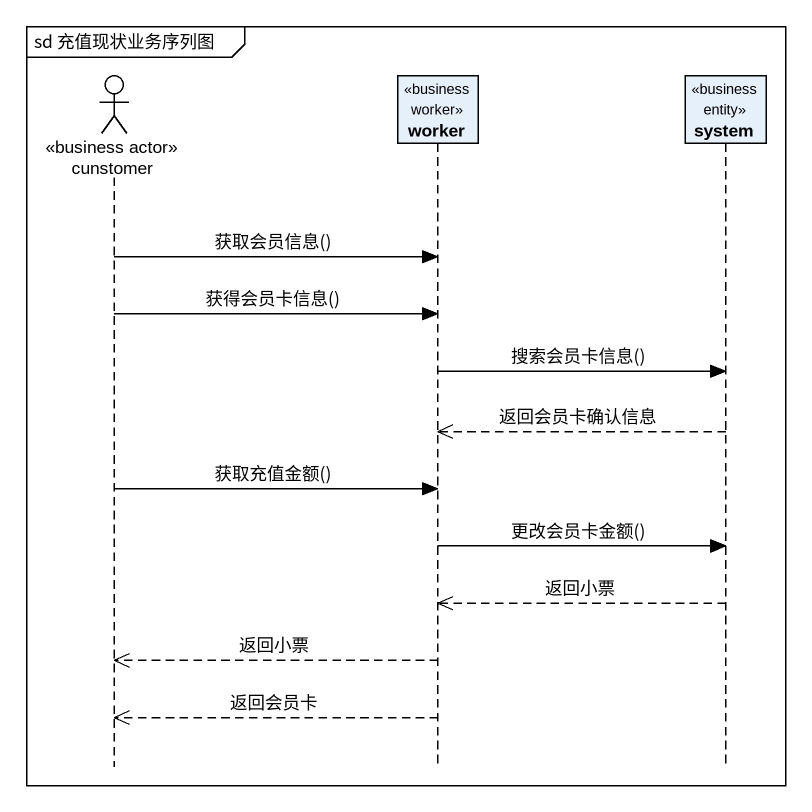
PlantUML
@startuml
mainframe sd 充值现状业务序列图
hide footbox
actor cunstomer <<business actor>>
participant worker <<business worker>>
participant system <<business entity>>

cunstomer -> worker : 获取会员信息()
cunstomer -> worker : 获得会员卡信息()
worker -> system : 搜索会员卡信息()
system -->> worker : 返回会员卡确认信息
cunstomer -> worker : 获取充值金额()
worker -> system : 更改会员卡金额()
system -->> worker : 返回小票
worker -->> cunstomer : 返回小票
worker -->> cunstomer : 返回会员卡
@enduml
